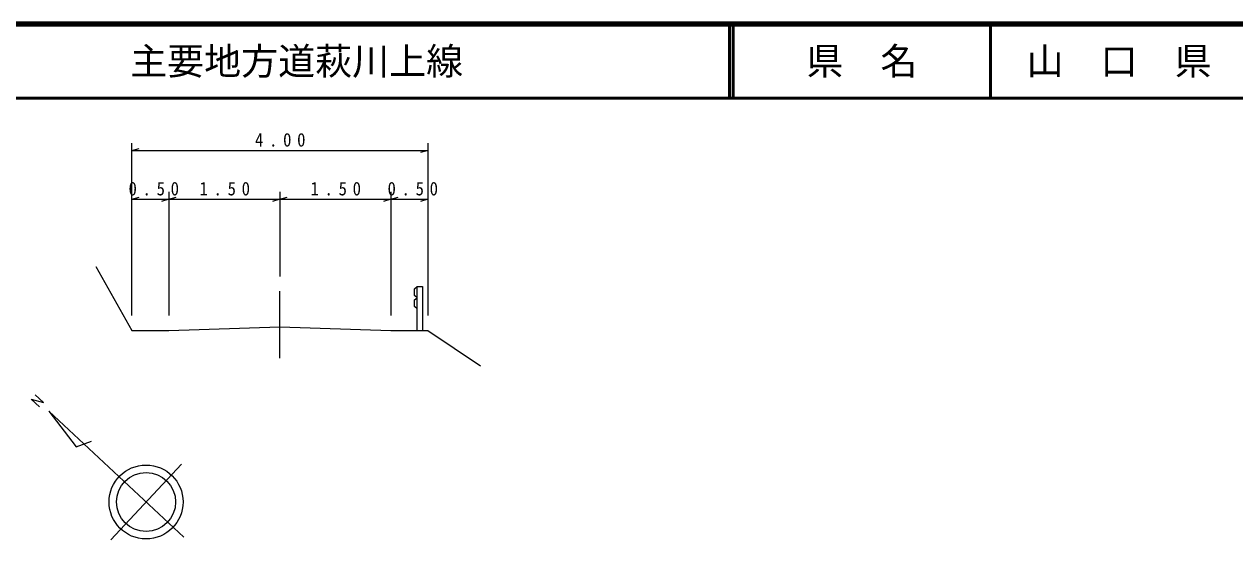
# Model space of a CAD drawing. Units: millimetres, scale not verified. Extents: x 40000 to 680000, y 20000 to 380000.
# Drawn here: x 202420 to 366022, y 310277 to 380000 of the extents above; entities that cross this region are included whole.
import ezdxf
from ezdxf.enums import TextEntityAlignment as Align

# ---------------------------------------------------------------- set-up
doc = ezdxf.new("R2010")
doc.units = ezdxf.units.MM
doc.header["$LTSCALE"] = 1000
for name, color, linetype, lineweight in [('M-BGD', 7, 'Continuous', 25), ('M-TTL', 2, 'Continuous', 140), ('M-TTL-LINE', 7, 'Continuous', 50)]:
    doc.layers.add(name, color=color, linetype=linetype, lineweight=lineweight)
doc.layers.add('M-TTL-TXT', color=7, linetype='Continuous')
doc.styles.add('ＭＳ ゴシック', font='')
doc.styles.get('ＭＳ ゴシック').set_extended_font_data('MS Gothic')

msp = doc.modelspace()

# ---------------------------------------------------------------- linework, layer by layer
at = {"layer": 'M-BGD'}
for p, q in [((216960, 340597), (216960, 363925)), ((216960, 362925), (217960, 363205)), ((256960, 363925), (256960, 340597)), ((216960, 362925), (256960, 362925)), ((256960, 362925), (255960, 362645)), ((221960, 357319), (221960, 340597)), ((236960, 357319), (236960, 345890)), ((251960, 357319), (251960, 340597)), ((216960, 356319), (217960, 356599)), ((216960, 356319), (221960, 356319)), ((221960, 356319), (220960, 356039)), ((221960, 356319), (222960, 356599)), ((221960, 356319), (236960, 356319)), ((236960, 356319), (235960, 356039)), ((236960, 356319), (237960, 356599)), ((236960, 356319), (251960, 356319)), ((251960, 356319), (250960, 356039)), ((251960, 356319), (252960, 356599)), ((251960, 356319), (256960, 356319)), ((256960, 356319), (255960, 356039)), ((236960, 334820), (236960, 343890)), ((205734, 327681), (209435, 322854)), ((205734, 327681), (223999, 310612)), ((209435, 322854), (211531, 323633)), ((223665, 320506), (214106, 310277))]:
    msp.add_line(p, q, dxfattribs=at)
for points in [[(212109, 347249), (216960, 338597), (221960, 338597), (236960, 339097), (251960, 338597), (256960, 338597), (264064, 333813)], [(255540, 341516), (255180, 341816), (255180, 342716), (255540, 343016), (255180, 343316), (255180, 344216), (255540, 344516)], [(255540, 338516), (255540, 344516), (256240, 344516), (256240, 338516)], [(204485, 328251), (203358, 329305), (205035, 328833), (203898, 329885)]]:
    msp.add_lwpolyline(points, dxfattribs=at)
for radius in [5000, 4000]:
    msp.add_circle((218885, 315391), radius, dxfattribs=at)
at = {"layer": 'M-TTL'}
msp.add_line((680000, 380000), (40000, 380000), dxfattribs=at)
at = {"layer": 'M-TTL-LINE'}
for p, q in [((297750, 380000), (297750, 370000)), ((298250, 380000), (298250, 370000)), ((333000, 380000), (333000, 370000)), ((40000, 370000), (680000, 370000))]:
    msp.add_line(p, q, dxfattribs=at)

# ---------------------------------------------------------------- texts
at = {"layer": 'M-BGD', "char_height": 1833, "attachment_point": 7, "style": 'ＭＳ ゴシック'}
for s, insert in [('\\T1.69;\\W0.9;4.00', (233616, 363425)), ('\\T1.69;\\W0.9;0.50', (216522, 356819)), ('\\T1.69;\\W0.9;1.50', (226116, 356819)), ('\\T1.69;\\W0.9;1.50', (241116, 356819)), ('\\T1.69;\\W0.9;0.50', (251523, 356819))]:
    msp.add_mtext(s, dxfattribs=dict(at, insert=insert))
at = {"layer": 'M-TTL-TXT', "style": 'ＭＳ ゴシック'}
msp.add_text('主要地方道萩川上線', height=3666, dxfattribs=at).set_placement((216734, 375000), align=Align.MIDDLE_LEFT)
for s, p in [('県\u3000名', (315625, 375000)), ('山\u3000口\u3000県', (350375, 375000))]:
    msp.add_text(s, height=3666, dxfattribs=at).set_placement(p, align=Align.MIDDLE_CENTER)

doc.saveas('drawing.dxf')
